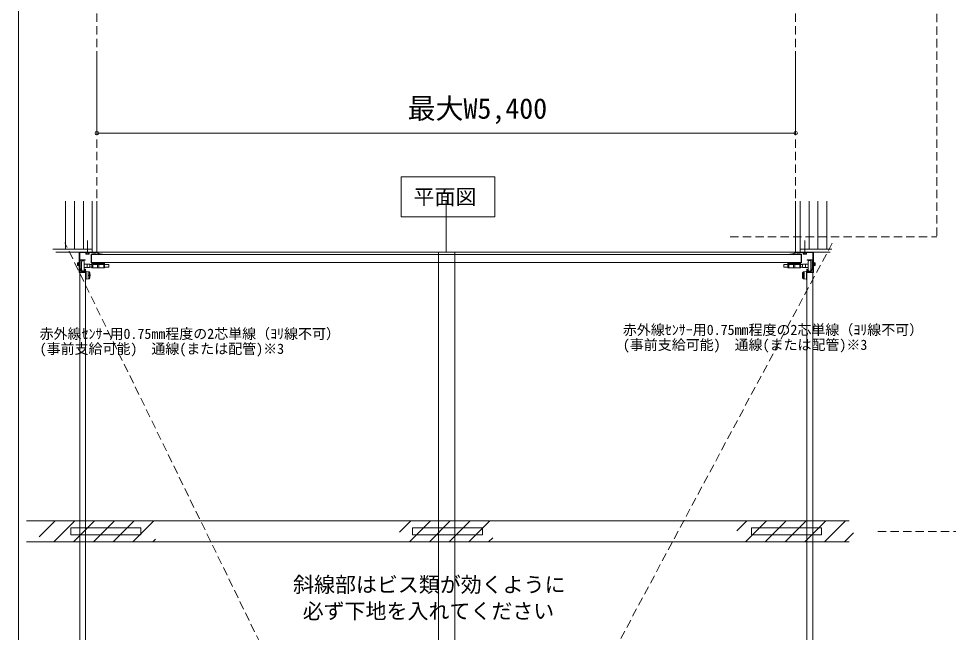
# Model space of a CAD drawing. Units: millimetres, scale not verified. Extents: x -6147 to 6028, y -4253 to 4222.
# Drawn here: x -6147 to -2155, y -1733 to 903 of the extents above; entities that cross this region are included whole.
import ezdxf
from ezdxf.enums import TextEntityAlignment as Align

# ---------------------------------------------------------------- set-up
doc = ezdxf.new("R2010")
doc.units = ezdxf.units.MM
doc.header["$LTSCALE"] = 30
doc.header["$PDMODE"] = 32
doc.header["$PDSIZE"] = 15
doc.linetypes.add('DASHED1', pattern=[1.8, 1.2, -0.6])
for name, color, linetype, lineweight in [('0-0', 7, 'Continuous', 18), ('0-2__2-4_', 7, 'Continuous', 18), ('0-4__7-0_ジャムアングル', 7, 'Continuous', 18), ('0-5__7-4_', 7, 'Continuous', 18), ('0-6__7-1_垂直レ__ル', 7, 'Continuous', 18), ('0-7__7-3_パネル', 7, 'Continuous', 18), ('0-8__7-2_水平レ__ル', 7, 'Continuous', 18), ('0-9__A-2_', 7, 'Continuous', 18), ('0-B__3-2_', 7, 'Continuous', 18), ('0-C__A-3_', 7, 'Continuous', 18), ('0-D__2-3_配線', 7, 'DASHED1', 18), ('0-E__2-2_平面', 7, 'Continuous', 18)]:
    doc.layers.add(name, color=color, linetype=linetype, lineweight=lineweight)
doc.styles.add('ＭＳ ゴシック', font='')
doc.styles.get('ＭＳ ゴシック').set_extended_font_data('MS Gothic')

msp = doc.modelspace()

# ---------------------------------------------------------------- linework, layer by layer
at = {"layer": '0-0', "color": 6}
msp.add_line((-6146.69, 4222.36), (-6146.69, -4252.87), dxfattribs=at)
at = {"layer": '0-0', "color": 4, "linetype": 'DASHED1'}
for p, q in [((-2204.82, 3569.23), (-2204.82, -34.67)), ((-3091.51, -34.67), (-2204.82, -34.67)), ((-2457.39, -1299.67), (-914.82, -1299.67))]:
    msp.add_line(p, q, dxfattribs=at)
at = {"layer": '0-2__2-4_', "color": 4}
for p, q in [((-5810.61, 410.62), (-5810.61, 743)), ((-2810.61, 410.62), (-2810.61, 743)), ((-5810.61, 410.62), (-2810.61, 410.62))]:
    msp.add_line(p, q, dxfattribs=at)
at = {"layer": '0-2__2-4_'}
for p, q in [((-5944.65, -87.17), (-5944.65, 118.33)), ((-5906.65, -87.17), (-5906.65, 118.33)), ((-5868.65, -87.17), (-5868.65, 118.33)), ((-5830.65, -99.67), (-5830.65, 118.33)), ((-5810.65, -99.67), (-5810.65, 118.33)), ((-4310.65, -99.67), (-4310.65, 118.33)), ((-2810.65, -99.67), (-2810.65, 118.33)), ((-2790.65, -99.67), (-2790.65, 118.33)), ((-2752.65, -87.17), (-2752.65, 118.33)), ((-2714.65, -87.17), (-2714.65, 118.33)), ((-2676.65, -87.17), (-2676.65, 118.33)), ((-5850.53, -103.08), (-5850.53, -50.81)), ((-2770.77, -103.08), (-2770.77, -50.81)), ((-6000.29, -87.17), (-5830.65, -87.17)), ((-2654.8, -87.17), (-2790.65, -87.17))]:
    msp.add_line(p, q, dxfattribs=at)
at = {"layer": '0-2__2-4_', "color": 5}
for p, q in [((-6059.02, -1323.53), (-5990.16, -1254.67)), ((-5995.31, -1344.67), (-5905.31, -1254.67)), ((-5910.46, -1344.67), (-5820.46, -1254.67)), ((-5825.6, -1344.67), (-5735.6, -1254.67)), ((-5740.75, -1344.67), (-5650.75, -1254.67)), ((-5655.9, -1344.67), (-5565.9, -1254.67)), ((-4510.65, -1302.5), (-4462.81, -1254.67)), ((-4467.96, -1344.67), (-4377.96, -1254.67)), ((-4383.11, -1344.67), (-4293.11, -1254.67)), ((-4298.25, -1344.67), (-4208.25, -1254.67)), ((-4213.4, -1344.67), (-4123.4, -1254.67)), ((-3062.28, -1296.63), (-3020.31, -1254.67)), ((-3025.46, -1344.67), (-2935.46, -1254.67)), ((-2940.61, -1344.67), (-2850.61, -1254.67)), ((-2855.76, -1344.67), (-2765.76, -1254.67)), ((-2770.9, -1344.67), (-2680.9, -1254.67)), ((-2686.05, -1344.67), (-2596.05, -1254.67)), ((-2601.2, -1344.67), (-2562.28, -1305.75)), ((-5571.05, -1344.67), (-5559.02, -1332.64)), ((-4128.55, -1344.67), (-4110.65, -1326.77))]:
    msp.add_line(p, q, dxfattribs=at)
at = {"layer": '0-2__2-4_'}
msp.add_lwpolyline([(-4503.48, 222.76), (-4102.15, 222.76), (-4102.15, 51.7), (-4503.48, 51.7)], close=True, dxfattribs=at)
at = {"layer": '0-2__2-4_', "color": 4}
for p in [(-5810.61, 410.62), (-2810.61, 410.62)]:
    msp.add_point(p, dxfattribs=at)
at = {"layer": '0-4__7-0_ジャムアングル'}
for p, q in [((-5811.01, -99.67), (-5846.3, -99.67)), ((-2810.29, -99.67), (-2662.71, -99.67)), ((-6112.51, -1254.67), (-2580.89, -1254.67)), ((-6112.51, -1344.67), (-2580.89, -1344.67))]:
    msp.add_line(p, q, dxfattribs=at)
at = {"layer": '0-5__7-4_'}
for p, q in [((-5885.65, -101.28), (-5885.65, -184.68)), ((-5885.63, -101.28), (-5885.63, -144.42)), ((-5885.51, -100.19), (-5885.51, -185.89)), ((-5884.02, -99.68), (-5815.47, -100.69)), ((-5884.02, -101.28), (-5884.02, -184.68)), ((-5884.02, -101.28), (-5815.47, -102.26)), ((-5859.03, -101.8), (-5842.03, -101.8)), ((-5859.03, -103.3), (-5859.03, -101.8)), ((-5859.03, -103.3), (-5842.03, -103.3)), ((-5857.78, -108.8), (-5857.78, -103.3)), ((-5843.28, -108.8), (-5857.78, -108.8)), ((-5854.13, -108.8), (-5854.13, -103.3)), ((-5846.93, -108.8), (-5846.93, -103.3)), ((-5843.28, -108.8), (-5843.28, -103.3)), ((-5842.03, -103.3), (-5842.03, -101.8)), ((-5830.47, -99.68), (-5830.47, -100.44)), ((-5815.47, -100.69), (-5815.47, -102.26)), ((-5815.47, -101.72), (-5815.47, -102.23)), ((-2737.28, -99.68), (-2805.83, -100.69)), ((-2805.83, -100.69), (-2805.83, -102.26)), ((-2737.28, -101.28), (-2805.83, -102.26)), ((-2805.83, -101.72), (-2805.83, -102.23)), ((-2790.83, -99.68), (-2790.83, -100.44)), ((-2762.27, -101.8), (-2779.27, -101.8)), ((-2779.27, -103.3), (-2779.27, -101.8)), ((-2762.27, -103.3), (-2779.27, -103.3)), ((-2778.02, -108.8), (-2778.02, -103.3)), ((-2778.02, -108.8), (-2763.52, -108.8)), ((-2774.37, -108.8), (-2774.37, -103.3)), ((-2767.17, -108.8), (-2767.17, -103.3)), ((-2763.52, -108.8), (-2763.52, -103.3)), ((-2762.27, -103.3), (-2762.27, -101.8)), ((-2737.28, -101.28), (-2737.28, -184.68)), ((-2735.79, -100.19), (-2735.79, -185.89)), ((-2735.67, -101.28), (-2735.67, -144.42)), ((-2735.65, -101.28), (-2735.65, -184.68)), ((-5894.09, -146.08), (-5894.09, -157.08)), ((-5894.09, -146.08), (-5890.14, -146.08)), ((-5890.09, -148.58), (-5894.09, -148.58)), ((-5890.09, -154.58), (-5894.09, -154.58)), ((-5894.09, -157.08), (-5890.14, -157.08)), ((-5890.14, -146.08), (-5888.54, -143.59)), ((-5890.14, -157.08), (-5888.59, -159.58)), ((-5890.09, -146.08), (-5890.09, -157.08)), ((-5888.59, -143.58), (-5888.59, -159.58)), ((-5888.59, -159.58), (-5887.09, -159.58)), ((-5888.57, -143.58), (-5887.09, -143.58)), ((-5887.09, -143.58), (-5887.09, -159.58)), ((-5885.65, -135.17), (-5885.65, -146.62)), ((-5885.65, -170.27), (-5885.65, -146.62)), ((-5885.53, -134.08), (-5885.53, -145.53)), ((-5885.53, -169.18), (-5885.53, -145.53)), ((-2735.77, -134.08), (-2735.77, -145.53)), ((-2735.77, -169.18), (-2735.77, -145.53)), ((-2735.65, -135.17), (-2735.65, -146.62)), ((-2735.65, -170.27), (-2735.65, -146.62)), ((-2734.21, -143.58), (-2734.21, -159.58)), ((-2732.73, -143.58), (-2734.21, -143.58)), ((-2732.71, -159.58), (-2734.21, -159.58)), ((-2731.16, -146.08), (-2732.76, -143.59)), ((-2732.71, -143.58), (-2732.71, -159.58)), ((-2731.16, -157.08), (-2732.71, -159.58)), ((-2731.21, -146.08), (-2731.21, -157.08)), ((-2731.21, -148.58), (-2727.21, -148.58)), ((-2731.21, -154.58), (-2727.21, -154.58)), ((-2727.21, -146.08), (-2731.16, -146.08)), ((-2727.21, -157.08), (-2731.16, -157.08)), ((-2727.21, -146.08), (-2727.21, -157.08)), ((-5884.02, -184.68), (-5885.65, -184.68)), ((-5858.51, -185.89), (-5885.51, -185.89)), ((-5885.51, -187.49), (-5858.51, -187.49)), ((-2762.78, -185.89), (-2735.79, -185.89)), ((-2735.79, -187.49), (-2762.78, -187.49)), ((-2737.28, -184.68), (-2735.65, -184.68))]:
    msp.add_line(p, q, dxfattribs=at)
for points in [[(-5887.11, -185.89), (-5887.11, -100.19), (-5885.54, -100.19)], [(-2734.19, -185.89), (-2734.19, -100.19), (-2735.76, -100.19)]]:
    msp.add_lwpolyline(points, dxfattribs=at)
for centre, radius, start, end in [((-5884.02, -101.28), 1.6, 90, 180), ((-5815.06, 53.51), 156.78, 262.52013, 270.85156), ((-5815.73, -101.44), 0.827, 287.91966, 72.08035), ((-5821.41, -135.77), 33.65, 64.67191, 75.04866), ((-5871.93, -196.67), 113.78, 55.04593, 58.47397), ((-5784.88, -50.98), 58.71, 247.84549, 268.40303), ((-5782.39, -60.06), 49.72, 240.68475, 265.54402), ((-2838.9, -60.06), 49.72, 274.45598, 299.31525), ((-2836.42, -50.98), 58.71, 271.59697, 292.15451), ((-2749.37, -196.67), 113.78, 121.52603, 124.95407), ((-2799.89, -135.77), 33.65, 104.95134, 115.32809), ((-2806.24, 53.51), 156.78, 269.14844, 277.47987), ((-2805.57, -101.44), 0.827, 107.91965, 252.08034), ((-2737.28, -101.28), 1.6, 0, 90), ((-5885.51, -185.89), 1.6, 180, 270), ((-2762.78, -187.49), 1.6, 90, 180), ((-2735.79, -185.89), 1.6, 270, 0)]:
    msp.add_arc(centre, radius, start, end, dxfattribs=at)
at = {"layer": '0-6__7-1_垂直レ__ル'}
for p, q in [((-5881.72, -132.87), (-5860.65, -132.87)), ((-5881.72, -135.17), (-5881.72, -170.27)), ((-5881.72, -135.17), (-5860.65, -135.17)), ((-5860.65, -132.87), (-5860.65, -135.17)), ((-2760.65, -132.87), (-2760.65, -135.17)), ((-2739.58, -132.87), (-2760.65, -132.87)), ((-2739.58, -135.17), (-2760.65, -135.17)), ((-2739.58, -135.17), (-2739.58, -170.27)), ((-5876.04, -184.72), (-5883.71, -171.42)), ((-5881.72, -170.27), (-5874.04, -183.57)), ((-5874.04, -183.57), (-5866.7, -183.57)), ((-5866.7, -185.87), (-5874.04, -185.87)), ((-5861.01, -173.72), (-5866.7, -183.57)), ((-5864.71, -184.72), (-5859.02, -174.87)), ((-5861.01, -173.72), (-5859.02, -174.87)), ((-2760.29, -173.72), (-2762.28, -174.87)), ((-2756.59, -184.72), (-2762.28, -174.87)), ((-2760.29, -173.72), (-2754.6, -183.57)), ((-2747.26, -183.57), (-2754.6, -183.57)), ((-2754.6, -185.87), (-2747.26, -185.87)), ((-2739.58, -170.27), (-2747.26, -183.57)), ((-2745.26, -184.72), (-2737.59, -171.42))]:
    msp.add_line(p, q, dxfattribs=at)
for centre, start, end in [((-5881.72, -135.17), 90, 180.00002), ((-2739.58, -135.17), 359.99998, 90), ((-5881.72, -170.27), 180.00002, 209.99667), ((-5874.04, -183.57), 209.99666, 270), ((-5866.7, -183.57), 270.00002, 330.00334), ((-2754.6, -183.57), 209.99666, 269.99998), ((-2747.26, -183.57), 270, 330.00334), ((-2739.58, -170.27), 330.00333, 359.99998)]:
    msp.add_arc(centre, 2.3, start, end, dxfattribs=at)
at = {"layer": '0-7__7-3_パネル'}
for p, q in [((-5835.65, -109.88), (-5835.65, -144.97)), ((-5834.05, -109.88), (-5834.05, -144.97)), ((-2787.25, -109.88), (-5834.05, -109.88)), ((-2787.25, -109.88), (-2787.25, -144.97)), ((-2785.65, -109.88), (-2785.65, -144.97)), ((-5876.12, -141.97), (-5876.12, -176.77)), ((-5864.62, -141.97), (-5864.62, -176.77)), ((-5840.62, -152.27), (-5864.49, -152.27)), ((-5852.62, -152.27), (-5852.62, -166.47)), ((-5840.62, -152.27), (-5840.62, -158.04)), ((-5832.25, -153.87), (-5840.62, -153.87)), ((-5840.62, -158.04), (-5840.62, -166.47)), ((-5834.05, -144.97), (-2787.25, -144.97)), ((-5834.05, -146.57), (-5777.25, -146.57)), ((-5832.25, -165.47), (-5832.25, -146.34)), ((-5828.24, -153.64), (-5780.88, -153.64)), ((-5807.74, -167.84), (-5807.74, -153.64)), ((-5801.74, -167.84), (-5801.74, -153.64)), ((-5781.24, -167.84), (-5781.24, -153.5)), ((-5777.25, -144.97), (-5777.25, -146.57)), ((-5777.25, -146.57), (-5777.25, -165.47)), ((-5759.62, -153.87), (-5777.25, -153.87)), ((-5777.24, -167.84), (-5777.24, -149.64)), ((-2861.68, -153.87), (-2844.05, -153.87)), ((-2844.05, -144.97), (-2844.05, -146.57)), ((-2844.05, -146.57), (-2844.05, -165.47)), ((-2787.25, -146.57), (-2844.05, -146.57)), ((-2844.05, -167.84), (-2844.05, -149.64)), ((-2793.05, -153.64), (-2840.42, -153.64)), ((-2840.05, -167.84), (-2840.05, -153.5)), ((-2819.55, -167.84), (-2819.55, -153.64)), ((-2813.55, -167.84), (-2813.55, -153.64)), ((-2789.05, -165.47), (-2789.05, -146.34)), ((-2789.05, -153.87), (-2780.68, -153.87)), ((-2780.68, -152.27), (-2780.68, -158.04)), ((-2780.68, -152.27), (-2756.81, -152.27)), ((-2780.68, -158.04), (-2780.68, -166.47)), ((-2768.68, -152.27), (-2768.68, -166.47)), ((-2756.68, -141.97), (-2756.68, -176.77)), ((-2745.18, -141.97), (-2745.18, -176.77)), ((-5840.62, -166.47), (-5864.62, -166.47)), ((-5832.25, -164.87), (-5840.62, -164.87)), ((-5828.24, -167.84), (-5781.24, -167.84)), ((-5807.74, -167.84), (-5801.74, -167.84)), ((-5781.24, -167.84), (-5777.24, -167.84)), ((-2840.05, -167.84), (-2844.05, -167.84)), ((-2793.05, -167.84), (-2840.05, -167.84)), ((-2813.55, -167.84), (-2819.55, -167.84)), ((-2789.05, -164.87), (-2780.68, -164.87)), ((-2780.68, -166.47), (-2756.68, -166.47))]:
    msp.add_line(p, q, dxfattribs=at)
for points in [[(-5834.05, -108.28), (-5815.65, -108.28), (-5815.65, -109.88)], [(-2787.25, -108.28), (-2805.65, -108.28), (-2805.65, -109.88)], [(-5832.24, -167.84), (-5832.24, -149.64), (-5790.77, -149.64), (-5777.24, -149.64)], [(-5832.24, -167.84), (-5828.24, -167.84), (-5828.24, -156.51), (-5828.24, -153.8)], [(-5759.62, -153.87), (-5759.62, -164.87), (-5777.25, -164.87)], [(-2861.68, -153.87), (-2861.68, -164.87), (-2844.05, -164.87)], [(-2789.05, -167.84), (-2789.05, -149.64), (-2830.52, -149.64), (-2844.05, -149.64)], [(-2789.05, -167.84), (-2793.05, -167.84), (-2793.05, -156.51), (-2793.05, -153.8)]]:
    msp.add_lwpolyline(points, dxfattribs=at)
for centre, radius, start, end in [((-5834.05, -109.88), 1.6, 90, 180), ((-2787.25, -109.88), 1.6, 0, 90), ((-5870.37, -142.05), 5.75, 0.71635, 179.28363), ((-5834.05, -144.97), 1.6, 180, 270), ((-2787.25, -144.97), 1.6, 270, 0), ((-2750.93, -142.05), 5.75, 0.71637, 179.28365), ((-5870.37, -176.72), 5.75, 180.57027, 359.42975), ((-2750.93, -176.72), 5.75, 180.57025, 359.42973)]:
    msp.add_arc(centre, radius, start, end, dxfattribs=at)
at = {"layer": '0-8__7-2_水平レ__ル'}
for p, q in [((-5884.02, -174.87), (-5884.02, -2899.67)), ((-5859.02, -174.87), (-5859.02, -2899.67)), ((-2762.28, -174.87), (-2762.28, -2899.67)), ((-2737.28, -174.87), (-2737.28, -2899.67))]:
    msp.add_line(p, q, dxfattribs=at)
at = {"layer": '0-9__A-2_', "color": 4, "linetype": 'DASHED1'}
for p, q in [((-5810.61, 924.23), (-5810.61, -64.67)), ((-2810.61, 924.23), (-2810.61, -60.08))]:
    msp.add_line(p, q, dxfattribs=at)
at = {"layer": '0-9__A-2_'}
for points in [[(-5921.82, -1314.07), (-5621.82, -1314.07), (-5621.82, -1284.07), (-5921.82, -1284.07)], [(-4455.05, -1314.92), (-4155.05, -1314.92), (-4155.05, -1284.92), (-4455.05, -1284.92)], [(-2699.48, -1314.07), (-2999.48, -1314.07), (-2999.48, -1284.07), (-2699.48, -1284.07)]]:
    msp.add_lwpolyline(points, close=True, dxfattribs=at)
at = {"layer": '0-B__3-2_'}
for p, q in [((-5858.51, -187.43), (-5858.51, -204.61)), ((-5856.98, -184.47), (-5856.98, -215.15)), ((-5856.98, -184.48), (-5856.98, -215.15)), ((-5856.48, -183.99), (-5845.87, -184.36)), ((-5847.86, -186.28), (-5847.86, -213.36)), ((-5845.87, -184.36), (-5843.04, -184.46)), ((-5842.58, -184.94), (-5842.58, -187.81)), ((-5842.58, -187.81), (-5841.02, -188.2)), ((-5840.66, -188.67), (-5840.66, -191.65)), ((-5840.66, -191.65), (-5840.18, -192.61)), ((-2780.64, -191.65), (-2781.12, -192.61)), ((-2780.64, -188.67), (-2780.64, -191.65)), ((-2778.72, -187.81), (-2780.28, -188.2)), ((-2778.72, -184.94), (-2778.72, -187.81)), ((-2775.43, -184.36), (-2778.26, -184.46)), ((-2764.82, -183.99), (-2775.43, -184.36)), ((-2773.44, -186.28), (-2773.44, -213.36)), ((-2764.32, -184.47), (-2764.32, -215.15)), ((-2764.32, -184.48), (-2764.32, -215.15)), ((-2762.78, -187.43), (-2762.78, -204.61)), ((-5858.51, -204.61), (-5858.51, -215.65)), ((-5858.51, -215.65), (-5856.98, -215.65)), ((-5856.98, -215.65), (-5856.98, -215.15)), ((-5845.87, -215.28), (-5856.48, -215.63)), ((-5845.87, -215.28), (-5843.04, -215.19)), ((-5842.58, -211.81), (-5841.02, -211.42)), ((-5842.58, -211.81), (-5842.58, -214.71)), ((-5840.66, -207.97), (-5840.18, -207.01)), ((-5840.66, -207.97), (-5840.66, -210.96)), ((-2780.64, -207.97), (-2781.12, -207.01)), ((-2780.64, -207.97), (-2780.64, -210.96)), ((-2778.72, -211.81), (-2780.28, -211.42)), ((-2778.72, -211.81), (-2778.72, -214.71)), ((-2775.42, -215.28), (-2778.26, -215.19)), ((-2775.42, -215.28), (-2764.82, -215.63)), ((-2764.32, -215.65), (-2764.32, -215.15)), ((-2762.78, -215.65), (-2764.32, -215.65)), ((-2762.78, -204.61), (-2762.78, -215.65))]:
    msp.add_line(p, q, dxfattribs=at)
for centre, radius, start, end in [((-5858.51, -187.43), 1.54, 0, 90), ((-5856.5, -184.47), 0.48, 87.99308, 180), ((-5845.94, -186.28), 1.92, 87.99308, 180), ((-5692.82, -199.81), 150.24, 175.41878, 184.58122), ((-5843.06, -184.94), 0.48, 0, 87.99308), ((-5841.14, -188.67), 0.48, 0, 75.96376), ((-5895.14, -199.81), 55.43, 352.53692, 7.46308), ((-2726.16, -199.81), 55.43, 172.53692, 187.46308), ((-2780.16, -188.67), 0.48, 104.03624, 180), ((-2778.24, -184.94), 0.48, 92.00692, 180), ((-2928.48, -199.81), 150.24, 355.41878, 4.58122), ((-2775.36, -186.28), 1.92, 0, 92.00692), ((-2764.8, -184.47), 0.48, 0, 92.00692), ((-2762.78, -187.43), 1.54, 90, 180), ((-5856.5, -215.15), 0.48, 180, 271.90915), ((-5845.94, -213.36), 1.92, 180, 271.90915), ((-5843.06, -214.71), 0.48, 271.90915, 0), ((-5841.14, -210.96), 0.48, 284.03624, 0), ((-2780.16, -210.96), 0.48, 180, 255.96376), ((-2778.24, -214.71), 0.48, 180, 268.09085), ((-2775.36, -213.36), 1.92, 268.09085, 0), ((-2764.8, -215.15), 0.48, 268.09085, 0)]:
    msp.add_arc(centre, radius, start, end, dxfattribs=at)
at = {"layer": '0-C__A-3_'}
for p, q in [((-4344.03, -99.67), (-4344.03, -2963.69)), ((-4274.03, -99.67), (-4274.03, -2963.69))]:
    msp.add_line(p, q, dxfattribs=at)
at = {"layer": '0-D__2-3_配線'}
for q in [(-5947.59, -60.49), (-2645.78, -47.61)]:
    msp.add_line((-4375.89, -3283.52), q, dxfattribs=at)
at = {"layer": '0-E__2-2_平面'}
msp.add_line((-5987.02, -99.67), (-2805.65, -99.67), dxfattribs=at)

# ---------------------------------------------------------------- texts
at = {"layer": '0-2__2-4_', "style": 'ＭＳ ゴシック'}
for s, height, p in [('最大W5,400', 87.98, (-4476.46, 446.35)), ('平面図', 65.98, (-4450.85, 84.6)), ('斜線部はビス類が効くように', 65.98, (-4968.29, -1580.92)), ('必ず下地を入れてください', 65.98, (-4926.95, -1694.59))]:
    msp.add_text(s, height=height, dxfattribs=at).set_placement(p, align=Align.BOTTOM_LEFT)
at = {"layer": '0-2__2-4_', "color": 4, "style": 'ＭＳ ゴシック'}
for s, p in [('赤外線ｾﾝｻｰ用0.75mm程度の2芯単線（ﾖﾘ線不可）', (-6056.4, -485.97)), ('赤外線ｾﾝｻｰ用0.75mm程度の2芯単線（ﾖﾘ線不可）', (-3552.3, -468.93)), ('(事前支給可能)\u3000通線(または配管)※3', (-3552.3, -533.27)), ('(事前支給可能)\u3000通線(または配管)※3', (-6056.4, -550.31))]:
    msp.add_text(s, height=43.99, dxfattribs=at).set_placement(p, align=Align.BOTTOM_LEFT)

doc.saveas('drawing.dxf')
